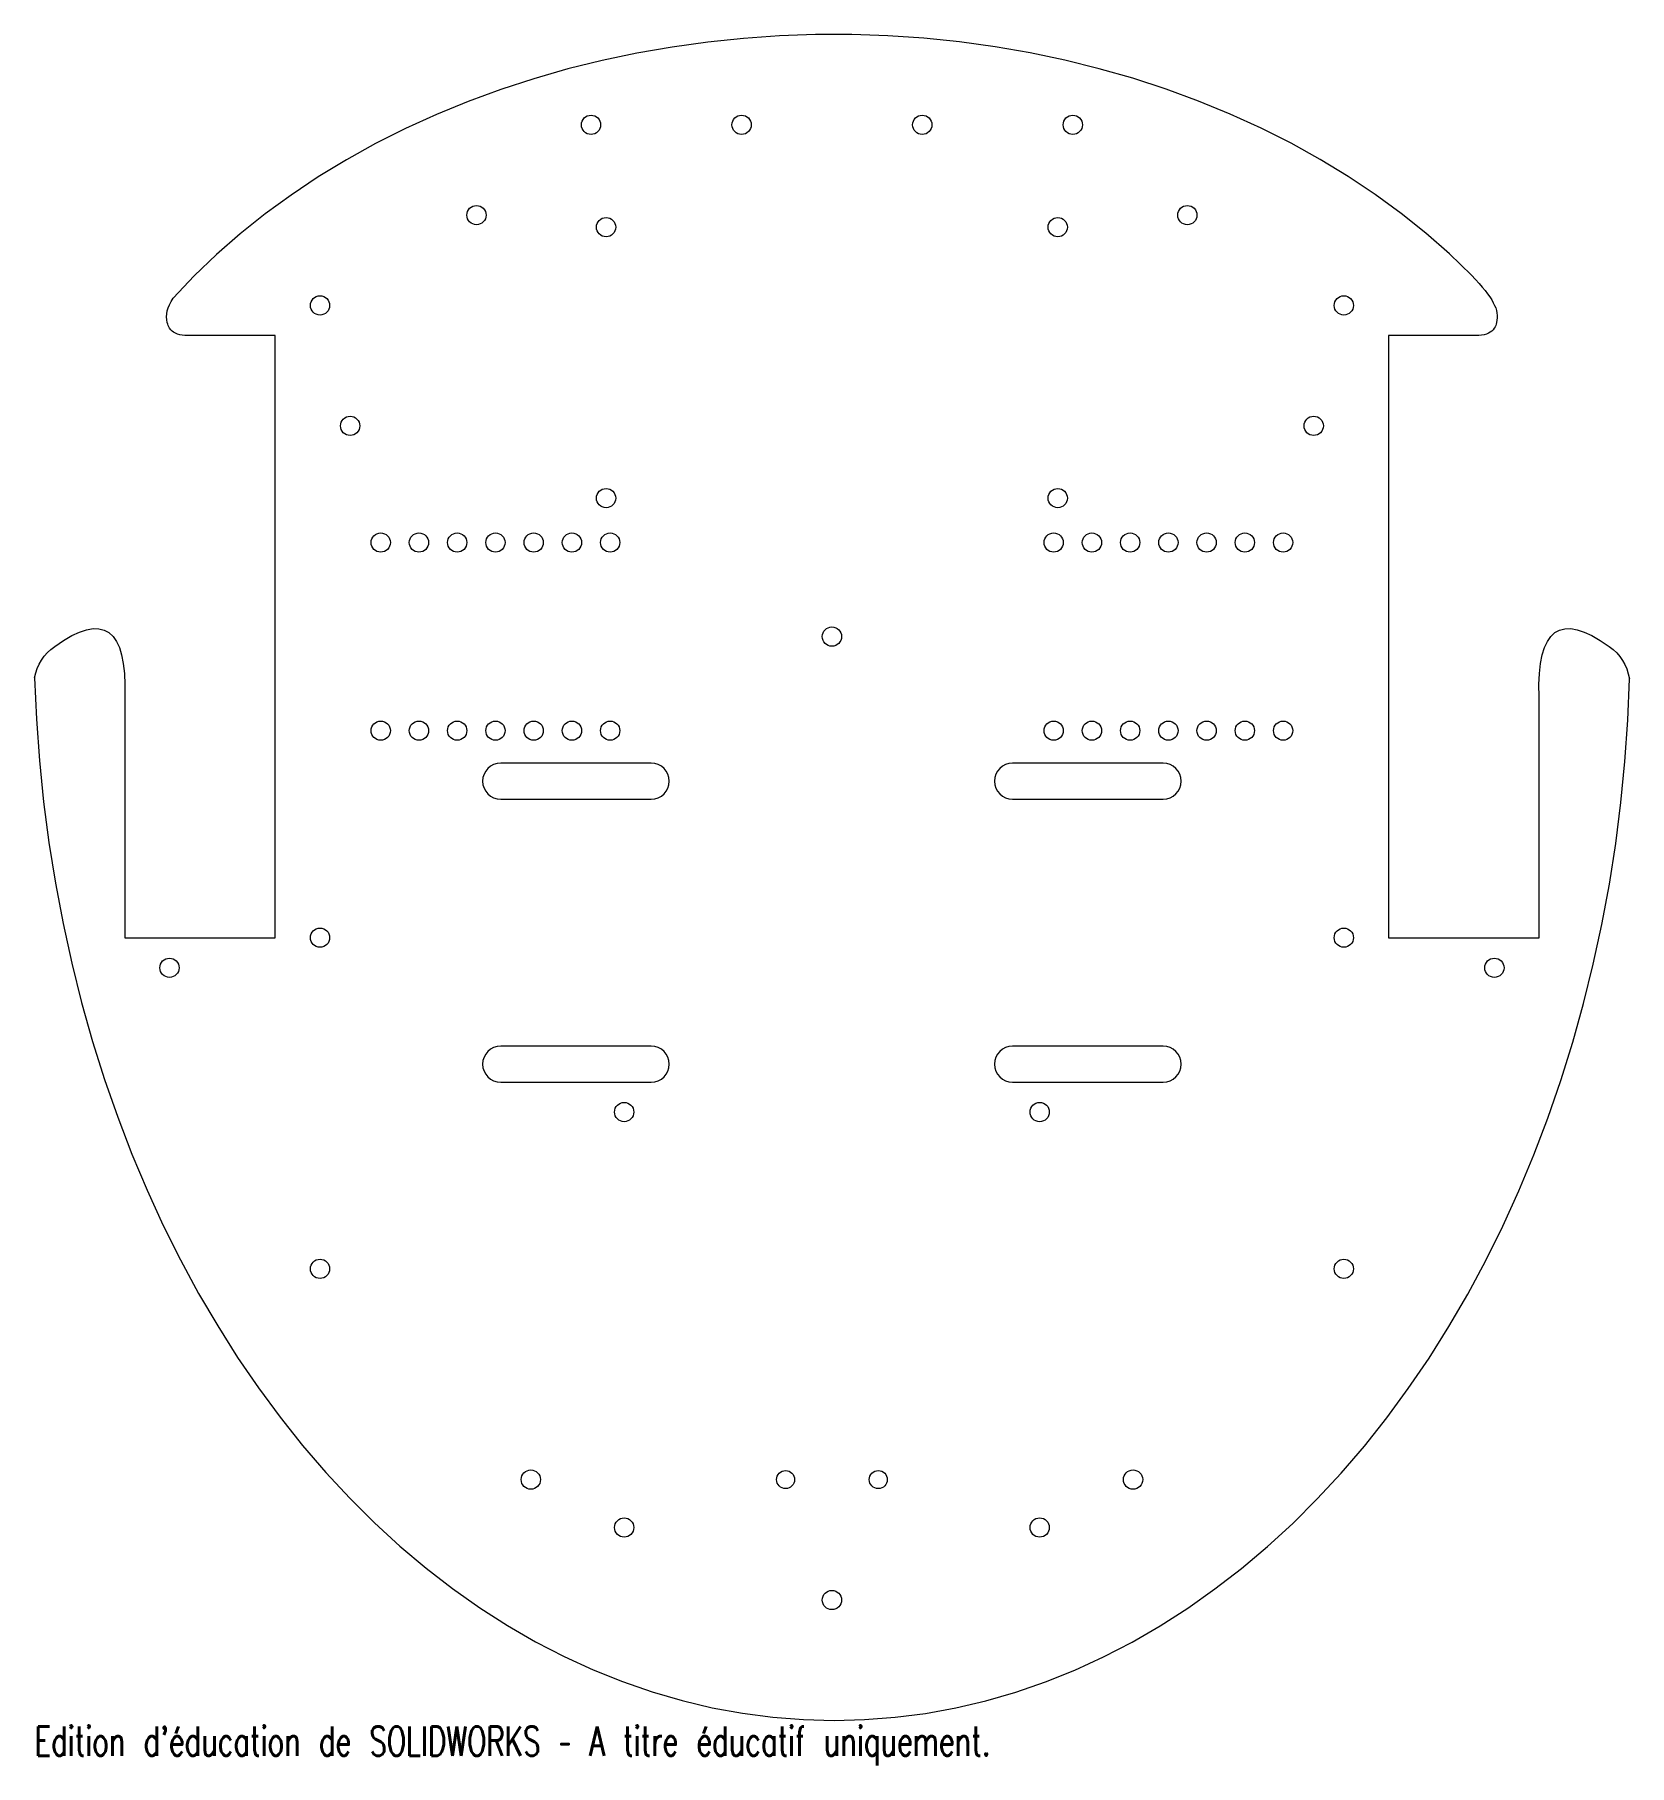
# Model space of a CAD drawing. Header units: millimetres. Extents: x -132 to 132, y -187 to 100.
import ezdxf

# ---------------------------------------------------------------- set-up
doc = ezdxf.new("R2010")
doc.units = ezdxf.units.MM
doc.styles.add('SLDTEXTSTYLE0', font='TXT', dxfattribs={"width": 0.7, "bigfont": 'bigfont'})

msp = doc.modelspace()

# ---------------------------------------------------------------- linework, layer by layer
at = {"color": 7, "linetype": 'Continuous', "lineweight": 15}
for p, q in [((-92.42, 50), (-107.42, 50)), ((-92.42, -50), (-92.42, 50)), ((107.42, 50), (92.42, 50)), ((92.42, 50), (92.42, -50)), ((-117.42, -10), (-117.42, -50)), ((117.42, -50), (117.42, -10)), ((-30, -21), (-55, -21)), ((55, -21), (30, -21)), ((-55, -27), (-30, -27)), ((30, -27), (55, -27)), ((-117.42, -50), (-92.42, -50)), ((92.42, -50), (117.42, -50)), ((-30, -68), (-55, -68)), ((55, -68), (30, -68)), ((-55, -74), (-30, -74)), ((30, -74), (55, -74))]:
    msp.add_line(p, q, dxfattribs=at)
at = {"color": 7, "linetype": 'Continuous', "lineweight": 15, "flags": 128}
for points in [[(106.22, 60), (102.53, 63.56), (98.62, 66.99), (94.52, 70.28), (90.22, 73.43), (85.74, 76.42), (81.08, 79.26), (76.25, 81.94), (71.27, 84.45), (66.15, 86.79), (60.88, 88.95), (55.5, 90.92), (49.99, 92.72), (44.39, 94.32), (38.7, 95.72), (32.92, 96.93), (27.08, 97.95), (21.18, 98.76), (15.24, 99.37), (9.27, 99.78), (3.28, 99.98), (-2.71, 99.97), (-8.71, 99.77), (-14.68, 99.35), (-20.62, 98.74), (-26.52, 97.92), (-32.37, 96.9), (-38.15, 95.68), (-43.85, 94.27), (-49.47, 92.66), (-54.98, 90.87), (-60.38, 88.89), (-65.65, 86.72), (-70.79, 84.38), (-75.79, 81.87), (-80.63, 79.18), (-85.3, 76.34), (-89.8, 73.34), (-94.12, 70.19), (-98.24, 66.89), (-102.17, 63.46), (-105.88, 59.9), (-109.38, 56.21)], [(-132.39, -6.84), (-132.08, -13.73), (-131.58, -20.59), (-130.89, -27.42), (-130.01, -34.22), (-128.93, -40.96), (-127.67, -47.64), (-126.22, -54.26), (-124.58, -60.79), (-122.76, -67.23), (-120.76, -73.58), (-118.58, -79.82), (-116.23, -85.94), (-113.71, -91.93), (-111.02, -97.79), (-108.17, -103.51), (-105.16, -109.07), (-101.99, -114.47), (-98.68, -119.71), (-95.22, -124.77), (-91.62, -129.65), (-87.89, -134.34), (-84.02, -138.83), (-80.04, -143.11), (-75.94, -147.19), (-71.72, -151.05), (-67.4, -154.69), (-62.98, -158.1), (-58.47, -161.28), (-53.88, -164.22), (-49.2, -166.92), (-44.45, -169.38), (-39.64, -171.59), (-34.77, -173.55), (-29.85, -175.25), (-24.88, -176.69), (-19.88, -177.88), (-14.84, -178.8), (-9.79, -179.47), (-4.72, -179.86), (0.35, -180), (5.43, -179.87), (10.49, -179.48), (15.54, -178.82), (20.57, -177.9), (25.57, -176.72), (30.53, -175.28), (35.45, -173.59), (40.31, -171.63), (45.12, -169.43), (49.85, -166.98), (54.52, -164.28), (59.1, -161.35), (63.6, -158.17), (68.01, -154.76), (72.31, -151.13), (76.51, -147.28), (80.6, -143.2), (84.57, -138.92), (88.41, -134.44), (92.13, -129.75), (95.71, -124.88), (99.15, -119.82), (102.44, -114.59), (105.58, -109.19), (108.57, -103.63), (111.4, -97.92), (114.07, -92.06), (116.57, -86.07), (118.89, -79.95), (121.05, -73.72), (123.02, -67.37), (124.82, -60.93), (126.43, -54.4), (127.85, -47.79), (129.09, -41.11), (130.14, -34.36), (131, -27.57), (131.67, -20.74), (132.14, -13.88), (132.42, -6.99)]]:
    msp.add_lwpolyline(points, dxfattribs=at)
at = {"color": 7, "linetype": 'Continuous', "lineweight": 15}
for centre, radius in [((-40, 85), 1.6), ((-15, 85), 1.6), ((15, 85), 1.6), ((40, 85), 1.6), ((-59.02, 70), 1.6), ((-37.5, 68), 1.6), ((37.5, 68), 1.6), ((59.02, 70), 1.6), ((-85, 55), 1.6), ((85, 55), 1.6), ((-80, 35), 1.6), ((80, 35), 1.6), ((-37.5, 23), 1.6), ((37.5, 23), 1.6), ((-74.92, 15.62), 1.6), ((-68.57, 15.62), 1.6), ((-62.22, 15.62), 1.6), ((-55.87, 15.62), 1.6), ((-49.52, 15.62), 1.6), ((-43.17, 15.62), 1.6), ((-36.82, 15.62), 1.6), ((36.82, 15.62), 1.6), ((43.17, 15.62), 1.6), ((49.52, 15.62), 1.6), ((55.87, 15.62), 1.6), ((62.22, 15.62), 1.6), ((68.57, 15.62), 1.6), ((74.92, 15.62), 1.6), ((0, 0), 1.6), ((-74.92, -15.62), 1.6), ((-68.57, -15.62), 1.6), ((-62.22, -15.62), 1.6), ((-55.87, -15.62), 1.6), ((-49.52, -15.62), 1.6), ((-43.17, -15.62), 1.6), ((-36.82, -15.62), 1.6), ((36.82, -15.62), 1.6), ((43.17, -15.62), 1.6), ((49.52, -15.62), 1.6), ((55.87, -15.62), 1.6), ((62.22, -15.62), 1.6), ((68.57, -15.62), 1.6), ((74.92, -15.62), 1.6), ((-85, -50), 1.6), ((85, -50), 1.6), ((-110, -55), 1.6), ((110, -55), 1.6), ((-34.5, -78.96), 1.6), ((34.5, -78.96), 1.6), ((-85, -105), 1.6), ((85, -105), 1.6), ((-50, -140), 1.6), ((-7.7, -140), 1.5), ((7.7, -140), 1.5), ((50, -140), 1.6), ((-34.5, -147.96), 1.6), ((34.5, -147.96), 1.6), ((0, -160), 1.6)]:
    msp.add_circle(centre, radius, dxfattribs=at)
for centre, start, end in [((-55, -24), 90, 270), ((-30, -24), 270, 90), ((30, -24), 90, 270), ((55, -24), 270, 90), ((-55, -71), 90, 270), ((-30, -71), 270, 90), ((30, -71), 90, 270), ((55, -71), 270, 90)]:
    msp.add_arc(centre, 3, start, end, dxfattribs=at)
for points, knots in [([(106.22, 60), (109.82, 56.18), (111.01, 54.05), (109.95, 50.81), (108.68, 50.04), (107.42, 50)], [0, 0, 0, 0, 0.685654, 0.785654, 1, 1, 1, 1]), ([(-107.42, 50), (-108.68, 50.04), (-109.95, 50.81), (-110.72, 53.16), (-110.4, 54.64), (-109.38, 56.21)], [0, 0, 0, 0, 0.214346, 0.314346, 0.7255823, 0.7255823, 0.7255823, 0.7255823])]:
    msp.add_open_spline(points, degree=3, knots=knots, dxfattribs=at)
for points in [[(-129.05, -1.62), (-120.93, 4.21), (-117.05, 1.42), (-117.42, -10)], [(117.42, -10), (117.05, 1.42), (120.93, 4.21), (129.05, -1.62)], [(-132.39, -6.84), (-131.98, -4.64), (-130.86, -2.9), (-129.05, -1.62)], [(129.05, -1.62), (130.91, -2.93), (132.03, -4.72), (132.42, -6.99)]]:
    msp.add_open_spline(points, degree=3, dxfattribs=at)

# ---------------------------------------------------------------- texts
at = {"color": 7, "linetype": 'Continuous', "insert": (-132.39, -181.02), "char_height": 4.8336, "attachment_point": 1, "style": 'SLDTEXTSTYLE0'}
msp.add_mtext("Edition d'éducation de SOLIDWORKS – A titre éducatif uniquement.", dxfattribs=at)

doc.saveas('drawing.dxf')
